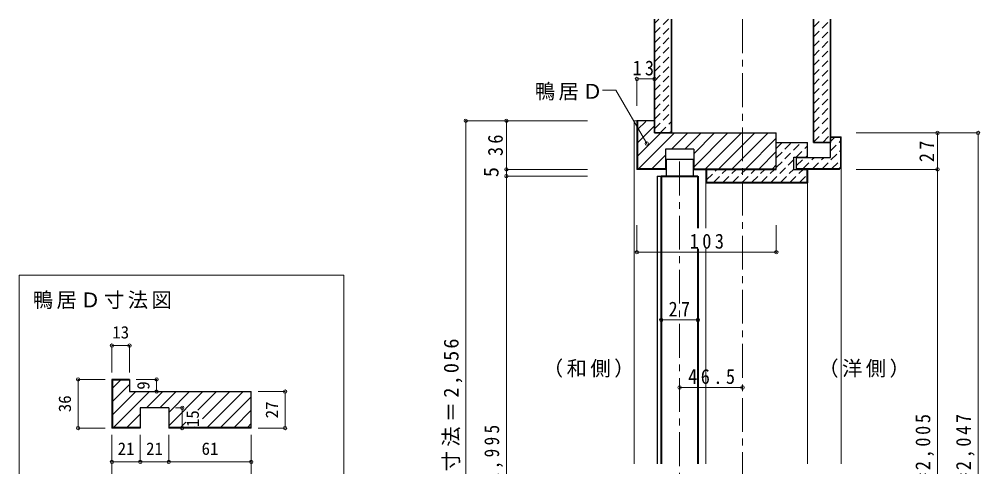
# Model space of a CAD drawing. Units: millimetres at full size, sheet at 1:5. Extents: x -981 to 969, y -733 to 681.
# Drawn here: x -451 to 259, y -309 to 22 of the extents above; entities that cross this region are included whole.
import ezdxf
from ezdxf.enums import TextEntityAlignment as Align

# ---------------------------------------------------------------- set-up
doc = ezdxf.new("R2010")
doc.units = ezdxf.units.MM
doc.header["$LTSCALE"] = 5
doc.header["$PDMODE"] = 32
doc.header["$PDSIZE"] = 2.5
doc.linetypes.add('CHAIN1', pattern=[8, 5, -1, 1, -1])
doc.linetypes.add('DASHED1', pattern=[1.8, 1.2, -0.6])
for name, color, linetype, lineweight in [('0-1_通り芯', 4, 'CHAIN1', 9), ('0-3_仕上げ', 7, 'Continuous', 18), ('0-4_枠', 3, 'Continuous', 25), ('0-5_ケーシング', 3, 'Continuous', 25), ('0-6_扉', 6, 'Continuous', 40), ('0-A_文字', 7, 'Continuous', 18), ('0-B_寸法', 7, 'Continuous', 9), ('0-C_ハッチ', 4, 'DASHED1', 9)]:
    doc.layers.add(name, color=color, linetype=linetype, lineweight=lineweight)
doc.styles.add('ＭＳ ゴシック', font='')
doc.styles.get('ＭＳ ゴシック').set_extended_font_data('MS Gothic')

msp = doc.modelspace()

# ---------------------------------------------------------------- linework, layer by layer
at = {"layer": '0-1_通り芯'}
for p, q in [((83.358, 21.631), (83.358, -604.843)), ((36.858, -548.609), (36.858, -81.845))]:
    msp.add_line(p, q, dxfattribs=at)
at = {"layer": '0-3_仕上げ', "color": 2, "lineweight": 35}
for p, q in [((18.358, 21.631), (18.358, -62.392)), ((135.858, 21.631), (135.858, -69.392))]:
    msp.add_line(p, q, dxfattribs=at)
for points in [[(30.858, 21.631), (30.858, -62.392), (18.358, -62.392)], [(148.358, 21.631), (148.358, -69.392), (135.858, -69.392)]]:
    msp.add_lwpolyline(points, dxfattribs=at)
at = {"layer": '0-4_枠', "color": 4, "lineweight": 9}
for p, q in [((3.358, -53.392), (5.358, -53.392)), ((3.358, -53.392), (3.358, -307.08)), ((156.358, -307.08), (156.358, -85.856)), ((56.358, -132.796), (56.358, -99.392)), ((131.358, -307.08), (131.358, -99.392)), ((56.358, -307.08), (56.358, -148.107))]:
    msp.add_line(p, q, dxfattribs=at)
at = {"layer": '0-4_枠'}
for p, q in [((18.358, -53.392), (5.358, -53.392)), ((5.358, -53.392), (5.358, -89.392)), ((5.858, -53.392), (5.858, -88.892)), ((18.358, -53.392), (18.358, -62.392)), ((18.358, -62.392), (108.358, -62.392)), ((108.358, -89.392), (108.358, -62.392)), ((108.358, -69.392), (131.358, -69.392)), ((131.358, -80.392), (131.358, -69.392)), ((47.358, -74.392), (47.358, -89.392)), ((26.358, -89.392), (5.358, -89.392)), ((26.358, -88.892), (5.858, -88.892)), ((47.358, -88.892), (108.358, -88.892)), ((47.358, -89.392), (108.358, -89.392)), ((56.358, -89.392), (56.358, -99.392)), ((56.858, -89.392), (56.858, -98.892)), ((121.358, -89.392), (131.358, -89.392)), ((130.858, -89.392), (130.858, -98.892)), ((131.358, -89.392), (131.358, -99.392)), ((56.858, -98.892), (130.858, -98.892)), ((56.358, -99.392), (131.358, -99.392)), ((-382.613, -244.609), (-382.613, -280.609)), ((-369.613, -244.609), (-382.613, -244.609)), ((-382.113, -245.109), (-382.113, -280.109)), ((-369.613, -245.109), (-382.113, -245.109)), ((-369.613, -244.609), (-369.613, -253.609)), ((-369.613, -253.609), (-279.613, -253.609)), ((-279.613, -280.609), (-279.613, -253.609)), ((-361.613, -265.609), (-361.613, -280.609)), ((-340.613, -265.609), (-340.613, -280.609)), ((-361.613, -280.609), (-382.613, -280.609)), ((-361.613, -280.109), (-382.113, -280.109)), ((-279.613, -280.109), (-340.613, -280.109)), ((-279.613, -280.609), (-340.613, -280.609))]:
    msp.add_line(p, q, dxfattribs=at)
for points in [[(47.358, -74.392), (26.358, -74.392), (26.358, -89.392)], [(121.358, -89.392), (121.358, -80.392), (131.358, -80.392)], [(-340.613, -265.609), (-347.134, -265.609), (-361.613, -265.609)]]:
    msp.add_lwpolyline(points, dxfattribs=at)
at = {"layer": '0-5_ケーシング'}
for p, q in [((148.358, -80.492), (148.358, -65.292)), ((148.358, -65.292), (156.358, -65.292)), ((155.858, -65.792), (148.358, -65.792)), ((155.858, -65.792), (155.858, -87.671)), ((156.358, -87.878), (156.358, -65.292)), ((123.358, -88.792), (154.736, -88.792)), ((123.358, -89.292), (154.943, -89.292)), ((154.736, -88.792), (155.858, -87.671)), ((156.358, -87.878), (154.943, -89.292))]:
    msp.add_line(p, q, dxfattribs=at)
msp.add_lwpolyline([(123.358, -89.292), (123.358, -80.492), (148.358, -80.492)], dxfattribs=at)
at = {"layer": '0-6_扉', "color": 3, "lineweight": 25}
for p, q in [((26.858, -81.845), (46.858, -81.845)), ((26.858, -81.845), (26.858, -94.392)), ((46.858, -81.845), (46.858, -94.392)), ((20.358, -94.392), (23.358, -94.392)), ((20.358, -94.392), (20.358, -307.08))]:
    msp.add_line(p, q, dxfattribs=at)
at = {"layer": '0-6_扉'}
for p, q in [((23.358, -94.392), (50.358, -94.392)), ((23.358, -94.392), (23.358, -307.08)), ((50.358, -94.392), (50.358, -132.796)), ((50.358, -148.107), (50.358, -307.08))]:
    msp.add_line(p, q, dxfattribs=at)
at = {"layer": '0-A_文字'}
for points in [[(12.578, -70.218), (-10.117, -30.91), (-20.117, -30.91)], [(-211.113, -347.609), (-211.113, -167.609), (-451.113, -167.609), (-451.113, -347.609)]]:
    msp.add_lwpolyline(points, dxfattribs=at)
msp.add_point((12.578, -70.218), dxfattribs=at)
at = {"layer": '0-B_寸法', "color": 4}
for p, q in [((5.358, -22.557), (18.358, -22.557)), ((5.358, -22.557), (5.358, -42.428)), ((18.358, -22.557), (18.358, -42.428)), ((-31.113, -53.392), (-121.113, -53.392)), ((-121.113, -53.392), (-121.113, -557.609)), ((-91.113, -53.392), (-91.113, -557.609)), ((167.471, -62.392), (257.471, -62.392)), ((227.471, -62.392), (227.471, -557.609)), ((257.471, -62.392), (257.471, -557.609)), ((-31.113, -89.392), (-91.113, -89.392)), ((167.471, -89.392), (227.471, -89.392)), ((-31.113, -94.392), (-91.113, -94.392)), ((5.358, -150.607), (5.358, -130.607)), ((108.358, -150.607), (108.358, -130.607)), ((5.358, -150.607), (108.358, -150.607)), ((23.358, -200.607), (23.358, -200.81)), ((23.358, -200.607), (50.358, -200.607)), ((50.358, -200.607), (50.358, -200.81)), ((-382.613, -219.609), (-382.613, -239.609)), ((-382.613, -219.609), (-369.613, -219.609)), ((-369.613, -219.609), (-369.613, -239.609)), ((-407.613, -244.609), (-387.613, -244.609)), ((-407.613, -244.609), (-407.613, -280.609)), ((-349.613, -244.609), (-364.613, -244.609)), ((-349.613, -244.609), (-349.613, -253.609)), ((-349.613, -253.609), (-364.613, -253.609)), ((-254.613, -253.609), (-274.613, -253.609)), ((-254.613, -253.609), (-254.613, -280.609)), ((36.858, -250.607), (83.358, -250.607)), ((-330.613, -265.609), (-335.613, -265.609)), ((-407.613, -280.609), (-387.613, -280.609)), ((-296.613, -280.609), (-301.613, -280.609)), ((-254.613, -280.609), (-274.613, -280.609)), ((-382.613, -305.609), (-382.613, -285.609)), ((-361.613, -305.609), (-361.613, -285.609)), ((-340.613, -305.609), (-340.613, -285.609)), ((-279.613, -325.609), (-279.613, -285.609)), ((-382.613, -325.609), (-382.613, -305.609)), ((-382.613, -305.609), (-361.613, -305.609)), ((-361.613, -305.609), (-340.613, -305.609)), ((-340.613, -305.609), (-279.613, -305.609))]:
    msp.add_line(p, q, dxfattribs=at)
msp.add_lwpolyline([(-330.613, -265.609), (-330.613, -280.609), (-335.613, -280.609)], dxfattribs=at)
at = {"layer": '0-B_寸法'}
for p in [(5.358, -22.557), (18.358, -22.557), (-121.113, -53.392), (-91.113, -53.392), (227.471, -62.392), (257.471, -62.392), (-91.113, -89.392), (227.471, -89.392), (-91.113, -94.392), (5.358, -150.607), (108.358, -150.607), (23.358, -200.607), (50.358, -200.607), (-382.613, -219.609), (-369.613, -219.609), (-407.613, -244.609), (-349.613, -244.609), (-349.613, -253.609), (-254.613, -253.609), (36.858, -250.607), (83.358, -250.607), (-330.613, -265.609), (-407.613, -280.609), (-330.613, -280.609), (-254.613, -280.609), (-382.613, -305.609), (-361.613, -305.609), (-340.613, -305.609), (-279.613, -305.609)]:
    msp.add_point(p, dxfattribs=at)
at = {"layer": '0-C_ハッチ'}
for p, q in [((18.358, 11.287), (28.702, 21.631)), ((18.358, 18.358), (21.631, 21.631)), ((135.858, 15.649), (141.839, 21.631)), ((18.358, 4.216), (30.858, 16.716)), ((135.858, 8.578), (148.358, 21.078)), ((18.358, -2.856), (30.858, 9.644)), ((135.858, 1.507), (148.358, 14.007)), ((18.358, -9.927), (30.858, 2.573)), ((135.858, -5.564), (148.358, 6.936)), ((18.358, -16.998), (30.858, -4.498)), ((135.858, -12.635), (148.358, -0.135)), ((18.358, -24.069), (30.858, -11.569)), ((135.858, -19.706), (148.358, -7.206)), ((18.358, -31.14), (30.858, -18.64)), ((135.858, -26.777), (148.358, -14.277)), ((18.358, -38.211), (30.858, -25.711)), ((135.858, -33.848), (148.358, -21.348)), ((18.358, -45.282), (30.858, -32.782)), ((135.858, -40.919), (148.358, -28.419)), ((135.858, -47.99), (148.358, -35.49)), ((18.358, -52.353), (30.858, -39.853)), ((135.858, -55.061), (148.358, -42.561)), ((18.358, -59.424), (30.858, -46.924)), ((135.858, -62.132), (148.358, -49.632)), ((22.461, -62.392), (30.858, -53.995)), ((135.858, -69.203), (148.358, -56.703)), ((29.532, -62.392), (30.858, -61.066)), ((142.74, -69.392), (148.358, -63.774)), ((108.358, -73.828), (112.794, -69.392)), ((108.358, -80.899), (119.865, -69.392)), ((108.358, -87.97), (126.936, -69.392)), ((148.358, -68.683), (151.249, -65.792)), ((148.358, -75.754), (155.858, -68.254)), ((123.007, -80.392), (131.358, -72.041)), ((142.391, -88.792), (155.858, -75.325)), ((104.507, -98.892), (121.358, -82.041)), ((123.358, -86.612), (129.478, -80.492)), ((128.249, -88.792), (136.549, -80.492)), ((130.078, -80.392), (131.358, -79.112)), ((135.32, -88.792), (143.62, -80.492)), ((149.462, -88.792), (155.858, -82.396)), ((56.858, -89.973), (57.438, -89.392)), ((56.858, -97.044), (64.509, -89.392)), ((62.08, -98.892), (71.58, -89.392)), ((69.151, -98.892), (78.651, -89.392)), ((76.223, -98.892), (85.723, -89.392)), ((83.294, -98.892), (92.794, -89.392)), ((90.365, -98.892), (99.865, -89.392)), ((97.436, -98.892), (106.936, -89.392)), ((111.578, -98.892), (121.358, -89.112)), ((118.649, -98.892), (128.149, -89.392)), ((125.72, -98.892), (130.858, -93.754))]:
    msp.add_line(p, q, dxfattribs=at)
at = {"layer": '0-C_ハッチ', "linetype": 'Continuous'}
for p, q in [((5.858, -59.862), (11.828, -53.892)), ((5.858, -69.762), (18.358, -57.262)), ((5.858, -79.661), (23.127, -62.392)), ((6.527, -88.892), (33.027, -62.392)), ((30.926, -74.392), (42.926, -62.392)), ((40.831, -74.386), (52.826, -62.392)), ((47.358, -87.659), (72.625, -62.392)), ((47.358, -77.759), (62.725, -62.392)), ((56.024, -88.892), (82.524, -62.392)), ((65.924, -88.892), (92.424, -62.392)), ((75.823, -88.892), (102.323, -62.392)), ((85.723, -88.892), (108.358, -66.257)), ((95.622, -88.892), (108.358, -76.156)), ((16.426, -88.892), (26.358, -78.96)), ((26.326, -88.892), (26.358, -88.86)), ((105.522, -88.892), (108.358, -86.056)), ((-382.113, -251.08), (-376.142, -245.109)), ((-382.113, -260.979), (-369.613, -248.479)), ((-382.113, -270.879), (-364.843, -253.609)), ((-381.444, -280.109), (-354.944, -253.609)), ((-357.044, -265.609), (-345.044, -253.609)), ((-347.139, -265.604), (-335.145, -253.609)), ((-340.613, -278.876), (-315.346, -253.609)), ((-340.613, -268.977), (-325.245, -253.609)), ((-319.196, -267.359), (-305.446, -253.609)), ((-315.613, -273.675), (-295.547, -253.609)), ((-312.147, -280.109), (-285.647, -253.609)), ((-302.248, -280.109), (-279.613, -257.474)), ((-292.348, -280.109), (-279.613, -267.374)), ((-371.544, -280.109), (-361.613, -270.178)), ((-331.946, -280.109), (-328.1, -276.263)), ((-361.645, -280.109), (-361.613, -280.077)), ((-322.047, -280.109), (-321.661, -279.723)), ((-282.449, -280.109), (-279.613, -277.273))]:
    msp.add_line(p, q, dxfattribs=at)

# ---------------------------------------------------------------- texts
at = {"layer": '0-A_文字', "char_height": 11, "attachment_point": 7, "style": 'ＭＳ ゴシック'}
for s, insert in [('\\T1.17;鴨居Ｄ', (-70.117, -38.41)), ('\\T1.17;鴨居Ｄ寸法図', (-441.113, -192.609)), ('\\T1.17;（和側）', (-64.142, -243.368)), ('\\T1.17;（洋側）', (139.358, -243.368))]:
    msp.add_mtext(s, dxfattribs=dict(at, insert=insert))
at = {"layer": '0-B_寸法', "style": 'ＭＳ ゴシック'}
for s, height, p in [('5', 11, (-93.613, -95.142)), ('9', 9.164, (-352.113, -252.234)), ('36', 9.164, (-410.113, -268.859)), ('27', 9.164, (-257.113, -273.359)), ('15', 9.164, (-315.613, -279.859))]:
    msp.add_text(s, height=height, rotation=90, dxfattribs=at).set_placement(p, align=Align.BOTTOM_LEFT)
for s, p in [('13', (-382.363, -217.109)), ('21', (-378.363, -303.109)), ('21', (-357.363, -303.109)), ('61', (-316.363, -303.109))]:
    msp.add_text(s, height=9.164, dxfattribs=at).set_placement(p, align=Align.BOTTOM_LEFT)
at = {"layer": '0-B_寸法', "char_height": 11, "attachment_point": 7, "style": 'ＭＳ ゴシック'}
for s, insert in [('\\T1.36;\\W0.9;13', (2.108, -20.057)), ('\\T1.38;\\W0.9;103', (44.358, -148.107)), ('\\T1.36;\\W0.9;27', (28.733, -198.107)), ('\\T1.38;\\W0.9;46.5', (43.233, -248.107))]:
    msp.add_mtext(s, dxfattribs=dict(at, insert=insert))
at = {"layer": '0-B_寸法', "char_height": 11, "attachment_point": 7, "rotation": 90, "style": 'ＭＳ ゴシック'}
for s, insert in [('\\T1.36;\\W0.9;36', (-93.613, -79.517)), ('\\T1.36;\\W0.9;27', (224.971, -84.017)), ('\\T1.21;見付け外Ｈ寸法＝2,056', (-123.613, -403.33)), ('\\T1.29;\\W0.9;枠内=2,005', (224.971, -355.205)), ('\\T1.29;\\W0.9;枠外=2,047', (254.971, -355.205)), ('\\T1.39;\\W0.85;DH=1,995', (-93.613, -346.455))]:
    msp.add_mtext(s, dxfattribs=dict(at, insert=insert))

doc.saveas('drawing.dxf')
